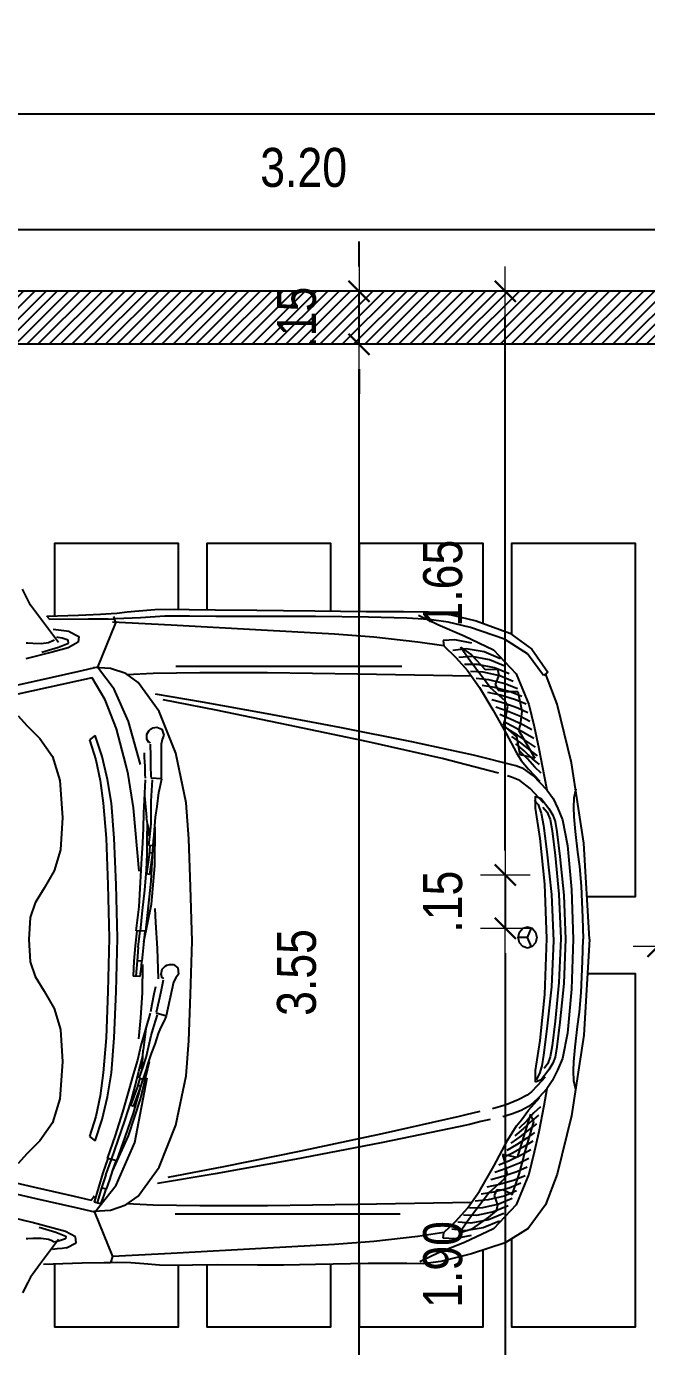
# Model space of a CAD drawing. Extents: x -178 to 151, y -135 to 745.
# Drawn here: x 115.059 to 116.81, y 707.608 to 711.338 of the extents above; entities that cross this region are included whole.
import ezdxf

# ---------------------------------------------------------------- set-up
doc = ezdxf.new("R2010")
doc.units = 0
doc.header["$MEASUREMENT"] = 0
doc.header["$PDSIZE"] = -5
doc.layers.get('0').update_dxf_attribs({"linetype": 'CONTINUOUS'})
doc.layers.get('Defpoints').update_dxf_attribs({"linetype": 'CONTINUOUS'})
doc.layers.add('AR-ALV', color=5, linetype='CONTINUOUS')
doc.layers.add('E-hatch', color=8, linetype='CONTINUOUS')
doc.layers.add('E-Pen-C', color=4, linetype='CONTINUOUS', lineweight=15)
doc.layers.add('E-Pen-G', color=3, linetype='CONTINUOUS', lineweight=30)
doc.styles.add('F2', font='swissc.ttf')
doc.dimstyles.new('DIMENSION-1', dxfattribs={"dimtxt": 0.11, "dimasz": 0.07, "dimexe": 1, "dimexo": 0, "dimgap": 0.12, "dimtad": 1, "dimzin": 7, "dimdsep": 46, "dimtxsty": 'F2', "dimblk1": 'TRACO', "dimblk2": 'TRACO', "dimsah": 1, "dimcen": 1, "dimse1": 1, "dimse2": 1, "dimclrd": 256, "dimclre": 256, "dimclrt": 6, "dimadec": 0, "dimazin": 0, "dimtfac": 1, "dimtix": 1, "dimtmove": 2, "dimatfit": 3, "dimldrblk": 'TRACO', "dimfxl": 1, "dimtolj": 1, "dimtzin": 0, "dimarcsym": 0})

# ---------------------------------------------------------------- blocks, each defined once
blk = doc.blocks.new('Austin Mini dessus')
at = {"color": 8, "flags": 128}
for points in [[(1.0383, 3.8304), (1.0455, 3.8453)], [(1.0455, 3.8453), (1.0602, 3.8752)], [(1.0093, 3.792), (1.0326, 3.8229)], [(1.0326, 3.8229), (1.0383, 3.8304)], [(-0.2069, 3.765), (-0.1204, 3.7865)], [(-0.1204, 3.7865), (-0.0703, 3.7926)], [(-0.114, 3.7617), (-0.0609, 3.787)], [(-0.0703, 3.7926), (-0.0241, 3.7916)], [(-0.0241, 3.7916), (0.0842, 3.7922)], [(0.0842, 3.7922), (0.2332, 3.7952)], [(0.2332, 3.7952), (0.3237, 3.797)], [(0.3237, 3.797), (0.3971, 3.7966)], [(0.3971, 3.7966), (0.5088, 3.7962)], [(0.5088, 3.7962), (0.581, 3.797)], [(0.581, 3.797), (0.6212, 3.7976)], [(0.6212, 3.7976), (0.674, 3.7963)], [(0.6405, 3.7634), (0.8064, 3.7721)], [(0.674, 3.7963), (0.7177, 3.7934)], [(0.7177, 3.7934), (0.7547, 3.7905)], [(0.7547, 3.7905), (0.7913, 3.7892)], [(0.7913, 3.7892), (0.8117, 3.7899)], [(0.8107, 3.7898), (0.8054, 3.7722)], [(0.8054, 3.7722), (0.8566, 3.6469)], [(0.8117, 3.7899), (0.831, 3.7901)], [(0.831, 3.7901), (0.8924, 3.7915)], [(0.8924, 3.7915), (1.0016, 3.7949)], [(0.9589, 3.7245), (1.0093, 3.792)], [(-0.3667, 3.6929), (-0.302, 3.7337)], [(-0.302, 3.7337), (-0.2069, 3.765)], [(-0.269, 3.694), (-0.1874, 3.7324)], [(-0.1874, 3.7324), (-0.114, 3.7617)], [(0.0688, 3.7297), (0.18, 3.7384)], [(0.18, 3.7384), (0.3684, 3.7483)], [(0.3684, 3.7483), (0.6405, 3.7634)], [(0.936, 3.7475), (0.9091, 3.7332)], [(0.9091, 3.7332), (0.9111, 3.717)], [(0.936, 3.7475), (0.949, 3.7493)], [(0.949, 3.7493), (0.9623, 3.751)], [(0.9564, 3.7282), (0.9673, 3.7309)], [(0.9623, 3.751), (0.9758, 3.7525)], [(0.9673, 3.7309), (0.9712, 3.7316)], [(0.9712, 3.7316), (0.975, 3.7288)], [(-0.4163, 3.6266), (-0.3667, 3.6929)], [(-0.3332, 3.6261), (-0.269, 3.694)], [(-0.2108, 3.6933), (-0.2557, 3.6613)], [(-0.24, 3.6915), (-0.1897, 3.6999)], [(-0.1734, 3.7051), (-0.2108, 3.6933)], [(-0.2065, 3.713), (-0.1595, 3.7223)], [(-0.2018, 3.6646), (-0.1734, 3.7051)], [(-0.1897, 3.6999), (-0.152, 3.6952)], [(-0.1288, 3.7047), (-0.1629, 3.672)], [(-0.1595, 3.7223), (-0.127, 3.7206)], [(-0.127, 3.7206), (-0.1288, 3.7047)], [(-0.1288, 3.7047), (-0.0554, 3.7158)], [(-0.0554, 3.7158), (0.0688, 3.7297)], [(0.9111, 3.717), (0.9395, 3.7016)], [(0.9383, 3.7145), (0.9395, 3.7228)], [(0.9665, 3.7034), (0.9383, 3.7145)], [(0.9395, 3.7228), (0.9564, 3.7282)], [(0.9395, 3.7016), (1.0331, 3.6766)], [(1.0136, 3.6893), (0.9665, 3.7034)], [(0.975, 3.7288), (0.9869, 3.7238)], [(0.9869, 3.7238), (1.0083, 3.721)], [(1.0083, 3.721), (1.031, 3.7215)], [(1.031, 3.7215), (1.0455, 3.7223)], [(1.0455, 3.7223), (1.0506, 3.7228)], [(-0.2983, 3.6509), (-0.2548, 3.669)], [(-0.2862, 3.6722), (-0.24, 3.6915)], [(-0.2557, 3.6613), (-0.2776, 3.6432)], [(-0.2696, 3.6465), (-0.2217, 3.6563)], [(-0.2582, 3.5904), (-0.2018, 3.6646)], [(-0.2548, 3.669), (-0.2057, 3.6781)], [(-0.2217, 3.6563), (-0.1848, 3.6556)], [(-0.2057, 3.6781), (-0.1684, 3.6754)], [(-0.1629, 3.672), (-0.1958, 3.6357)], [(1.0331, 3.6766), (1.174, 3.6425)], [(-0.4494, 3.54), (-0.4163, 3.6266)], [(-0.3686, 3.5396), (-0.3332, 3.6261)], [(-0.3224, 3.6082), (-0.2844, 3.624)], [(-0.3103, 3.6295), (-0.2696, 3.6465)], [(-0.2844, 3.624), (-0.2378, 3.6344)], [(-0.2776, 3.6432), (-0.2819, 3.6262)], [(-0.2819, 3.6262), (-0.2717, 3.5998)], [(-0.2378, 3.6344), (-0.2012, 3.6358)], [(-0.1958, 3.6357), (-0.2299, 3.5876)], [(-0.2069, 3.6195), (0.1144, 3.6255)], [(0.6296, 3.652), (-0.0059, 3.652)], [(0.1144, 3.6255), (0.369, 3.6287)], [(0.369, 3.6287), (0.5603, 3.6292)], [(0.5603, 3.6292), (0.6914, 3.6273)], [(0.6914, 3.6273), (0.7656, 3.6231)], [(0.769, 3.6265), (0.7337, 3.6018)], [(0.8118, 3.6411), (0.769, 3.6265)], [(0.8566, 3.6469), (0.7958, 3.5707)], [(0.8596, 3.6444), (0.8118, 3.6411)], [(0.835, 3.6098), (0.8402, 3.6233)], [(0.8372, 3.5784), (0.8502, 3.6203)], [(0.8402, 3.6233), (0.8582, 3.6183)], [(0.8462, 3.577), (0.8582, 3.6183)], [(0.8566, 3.6469), (0.909, 3.6348)], [(0.909, 3.6348), (1.0218, 3.609)], [(-0.3219, 3.5976), (-0.3417, 3.5395)], [(-0.3344, 3.5868), (-0.2992, 3.6015)], [(-0.3144, 3.5923), (-0.3219, 3.5976)], [(-0.2975, 3.5839), (-0.3144, 3.5923)], [(-0.3139, 3.579), (-0.2698, 3.5907)], [(-0.2994, 3.5535), (-0.2582, 3.5904)], [(-0.2992, 3.6015), (-0.2538, 3.6126)], [(-0.28, 3.5832), (-0.2975, 3.5839)], [(-0.2717, 3.5998), (-0.28, 3.5832)], [(-0.2299, 3.5876), (-0.2701, 3.5169)], [(-0.2698, 3.5907), (-0.2341, 3.5963)], [(-0.2538, 3.6126), (-0.2177, 3.6161)], [(0.7337, 3.6018), (0.675, 3.5196)], [(0.8151, 3.5556), (0.8242, 3.5824)], [(0.8252, 3.5824), (0.8299, 3.5961)], [(0.8252, 3.5824), (0.8372, 3.5784)], [(0.8299, 3.5961), (0.835, 3.6098)], [(0.8604, 3.6051), (0.8577, 3.6008)], [(0.8634, 3.6093), (0.8604, 3.6051)], [(0.8666, 3.6133), (0.8634, 3.6093)], [(0.9143, 3.6021), (0.8666, 3.6133)], [(1.0183, 3.578), (0.9143, 3.6021)], [(1.0218, 3.609), (1.1282, 3.5852)], [(-0.3585, 3.5441), (-0.3287, 3.5566)], [(-0.3465, 3.5655), (-0.3139, 3.579)], [(-0.3356, 3.5327), (-0.2955, 3.5465)], [(-0.3287, 3.5566), (-0.2858, 3.5689)], [(-0.3066, 3.538), (-0.2994, 3.5535)], [(-0.2955, 3.5465), (-0.2617, 3.5558)], [(-0.2858, 3.5689), (-0.2505, 3.5765)], [(0.4929, 3.5192), (0.6502, 3.5491)], [(0.517, 3.5386), (0.6793, 3.5662)], [(0.7958, 3.5707), (0.7435, 3.4498)], [(0.8063, 3.5287), (0.8151, 3.5556)], [(0.8257, 3.5419), (0.8372, 3.5784)], [(0.8334, 3.5361), (0.8462, 3.577)], [(1.12, 3.5551), (1.0183, 3.578)], [(-0.4897, 3.3744), (-0.4494, 3.54)], [(-0.3843, 3.4776), (-0.3686, 3.5396)], [(-0.3693, 3.4953), (-0.3424, 3.5089)], [(-0.3639, 3.5197), (-0.3356, 3.5327)], [(-0.3417, 3.5395), (-0.3534, 3.4979)], [(-0.3424, 3.5089), (-0.3051, 3.524)], [(-0.3148, 3.5016), (-0.2843, 3.5144)], [(-0.2701, 3.5169), (-0.3098, 3.443)], [(-0.3001, 3.5036), (-0.3066, 3.538)], [(-0.3051, 3.524), (-0.273, 3.5351)], [(0.2791, 3.4759), (0.4929, 3.5192)], [(0.2925, 3.4981), (0.517, 3.5386)], [(0.675, 3.5196), (0.6278, 3.4015)], [(0.8067, 3.5309), (0.7615, 3.4315)], [(0.7972, 3.5019), (0.8063, 3.5287)], [(0.8257, 3.5419), (0.8097, 3.4979)], [(0.8192, 3.4954), (0.8334, 3.5361)], [(1.0484, 3.4825), (1.0731, 3.5095)], [(-0.3968, 3.4202), (-0.3843, 3.4776)], [(-0.3572, 3.4821), (-0.3836, 3.3914)], [(-0.3746, 3.4709), (-0.3493, 3.4851)], [(-0.374, 3.3698), (-0.3363, 3.4925)], [(-0.3534, 3.4979), (-0.3572, 3.4821)], [(-0.3561, 3.4613), (-0.3244, 3.4792)], [(-0.3493, 3.4851), (-0.3148, 3.5016)], [(-0.3363, 3.4925), (-0.2946, 3.4845)], [(-0.3341, 3.4567), (-0.3068, 3.4729)], [(-0.3244, 3.4792), (-0.2956, 3.4936)], [(-0.2946, 3.4845), (-0.3001, 3.5036)], [(0.0453, 3.4261), (0.2791, 3.4759)], [(0.0478, 3.4514), (0.2925, 3.4981)], [(0.7718, 3.4351), (0.7952, 3.5024)], [(0.8092, 3.4984), (0.7905, 3.4435)], [(0.7952, 3.5024), (0.8192, 3.4954)], [(0.7985, 3.4305), (0.8212, 3.4949)], [(1.0114, 3.445), (1.0484, 3.4825)], [(-0.3854, 3.4222), (-0.363, 3.4375)], [(-0.38, 3.4466), (-0.3561, 3.4613)], [(-0.3698, 3.4136), (-0.3437, 3.4343)], [(-0.363, 3.4375), (-0.3341, 3.4567)], [(-0.3437, 3.4343), (-0.3181, 3.4522)], [(-0.3098, 3.443), (-0.3346, 3.403)], [(-0.1749, 3.4052), (0.0478, 3.4514)], [(0.7435, 3.4498), (0.7081, 3.2674)], [(0.7484, 3.3675), (0.7718, 3.4351)], [(0.7905, 3.4435), (0.7715, 3.3887)], [(0.8558, 3.4451), (0.8359, 3.3854)], [(0.8536, 3.3763), (0.8715, 3.4329)], [(0.8715, 3.4329), (0.8558, 3.4451)], [(0.9762, 3.3945), (1.0114, 3.445)], [(-0.4112, 3.3468), (-0.3968, 3.4202)], [(-0.3908, 3.3978), (-0.3698, 3.4136)], [(-0.3767, 3.3898), (-0.3534, 3.4119)], [(-0.363, 3.3894), (-0.3407, 3.4108)], [(-0.3534, 3.4119), (-0.3294, 3.4315)], [(-0.3346, 3.403), (-0.3481, 3.3863)], [(-0.2335, 3.3912), (-0.2013, 3.399)], [(-0.2013, 3.399), (-0.1749, 3.4052)], [(-0.172, 3.3767), (0.0453, 3.4261)], [(0.6278, 3.4015), (0.5988, 3.2619)], [(0.7615, 3.4315), (0.7277, 3.3278)], [(0.7785, 3.3642), (0.7985, 3.4305)], [(0.9547, 3.3266), (0.9762, 3.3945)], [(-0.5243, 3.1472), (-0.4897, 3.3744)], [(-0.4015, 3.349), (-0.3836, 3.366)], [(-0.3679, 3.3589), (-0.4003, 3.3232)], [(-0.3961, 3.3734), (-0.3767, 3.3898)], [(-0.3836, 3.3914), (-0.374, 3.3698)], [(-0.3836, 3.366), (-0.363, 3.3894)], [(-0.3683, 3.348), (-0.347, 3.3593)], [(-0.3481, 3.3863), (-0.3679, 3.3589)], [(-0.347, 3.3593), (-0.3226, 3.369)], [(-0.3226, 3.369), (-0.2958, 3.3774)], [(-0.2599, 3.3851), (-0.2335, 3.3912)], [(-0.2307, 3.363), (-0.2112, 3.3675)], [(-0.2112, 3.3675), (-0.1915, 3.3721)], [(-0.1915, 3.3721), (-0.172, 3.3767)], [(0.7293, 3.299), (0.7484, 3.3675)], [(0.7715, 3.3887), (0.7537, 3.3335)], [(0.7597, 3.2985), (0.7785, 3.3642)], [(0.8359, 3.3854), (0.8202, 3.3211)], [(0.8415, 3.3179), (0.8536, 3.3763)], [(-0.4198, 3.2983), (-0.4112, 3.3468)], [(-0.4198, 3.2983), (-0.397, 3.3226)], [(-0.397, 3.3226), (-0.3805, 3.3391)], [(-0.3805, 3.3391), (-0.3683, 3.348)], [(-0.3644, 3.3161), (-0.339, 3.3298)], [(-0.339, 3.3298), (-0.3048, 3.3438)], [(-0.3048, 3.3438), (-0.2667, 3.355)], [(0.7277, 3.3278), (0.7023, 3.2216)], [(0.7374, 3.3232), (0.728, 3.2975)], [(0.7371, 3.2944), (0.7462, 3.3202)], [(0.7472, 3.3485), (0.7374, 3.3232)], [(0.7537, 3.3335), (0.7422, 3.2911)], [(0.7462, 3.3202), (0.7557, 3.3455)], [(0.7472, 3.3485), (0.7557, 3.345)], [(0.8202, 3.3211), (0.8092, 3.2537)], [(0.9474, 3.2223), (0.9547, 3.3266)], [(-0.5014, 3.3001), (-0.4965, 3.2759)], [(-0.435, 3.2757), (-0.4198, 3.2983)], [(-0.415, 3.2655), (-0.3926, 3.2902)], [(-0.3926, 3.2902), (-0.3764, 3.3069)], [(-0.3764, 3.3069), (-0.3644, 3.3161)], [(0.728, 3.2975), (0.7203, 3.2716)], [(0.7263, 3.2915), (0.7353, 3.2885)], [(0.7293, 3.2686), (0.7371, 3.2944)], [(0.7422, 3.2911), (0.7318, 3.2485)], [(0.7478, 3.258), (0.7597, 3.2985)], [(0.8325, 3.2537), (0.8415, 3.3179)], [(-0.4965, 3.2759), (-0.4951, 3.2474)], [(-0.4951, 3.2474), (-0.4961, 3.222)], [(-0.4642, 3.2131), (-0.4498, 3.2462)], [(-0.4498, 3.2462), (-0.435, 3.2757)], [(-0.4251, 3.2451), (-0.4036, 3.2735)], [(-0.4054, 3.2337), (-0.3992, 3.255)], [(-0.4036, 3.2735), (-0.3881, 3.2799)], [(-0.3879, 3.2469), (-0.4009, 3.1615)], [(-0.3992, 3.255), (-0.3897, 3.273)], [(-0.3881, 3.2799), (-0.3879, 3.2469)], [(0.5988, 3.2619), (0.5909, 3.1628)], [(0.7153, 3.258), (0.7105, 3.2437)], [(0.7198, 3.2721), (0.7153, 3.258)], [(0.7313, 3.2686), (0.72, 3.2361)], [(0.7208, 3.2721), (0.7313, 3.2686)], [(0.7318, 3.2485), (0.7208, 3.2061)], [(0.7361, 3.2172), (0.7478, 3.258)], [(0.8092, 3.2537), (0.8014, 3.1546)], [(0.8246, 3.1546), (0.8325, 3.2537)], [(-0.4961, 3.222), (-0.5002, 3.1805)], [(-0.4783, 3.1411), (-0.4642, 3.2131)], [(-0.4482, 3.1794), (-0.4433, 3.2092)], [(-0.4433, 3.2092), (-0.4368, 3.2263)], [(-0.4368, 3.2263), (-0.4251, 3.2451)], [(-0.4345, 3.1767), (-0.4292, 3.2081)], [(-0.4292, 3.2081), (-0.4223, 3.2271)], [(-0.4223, 3.2271), (-0.4123, 3.2411)], [(-0.4102, 3.2033), (-0.4054, 3.2337)], [(0.7063, 3.2296), (0.6964, 3.1985)], [(0.7116, 3.2101), (0.7041, 3.1774)], [(0.7105, 3.2437), (0.7063, 3.2296)], [(0.72, 3.2361), (0.7116, 3.2101)], [(0.7215, 3.2248), (0.721, 3.2072)], [(0.7243, 3.2421), (0.7215, 3.2248)], [(0.7263, 3.1761), (0.7361, 3.2172)], [(0.9535, 3.1308), (0.9474, 3.2223)], [(-0.5002, 3.1805), (-0.5068, 3.1221)], [(-0.457, 3.1102), (-0.4482, 3.1794)], [(-0.4433, 3.1075), (-0.4345, 3.1767)], [(-0.42, 3.129), (-0.4102, 3.2033)], [(0.6864, 3.1723), (0.6761, 3.1418)], [(0.6964, 3.1985), (0.6864, 3.1723)], [(0.7041, 3.1774), (0.6969, 3.1476)], [(0.6998, 3.0852), (0.7263, 3.1761)], [(0.7123, 3.1286), (0.7203, 3.1896)], [(0.721, 3.2072), (0.7203, 3.1896)], [(-0.5405, 2.876), (-0.5243, 3.1472)], [(-0.4897, 3.0166), (-0.4783, 3.1411)], [(-0.4009, 3.1615), (-0.4139, 3.0323)], [(0.5909, 3.1628), (0.5858, 3.0317)], [(0.6761, 3.1418), (0.6698, 3.1266)], [(0.6969, 3.1476), (0.6884, 3.1193)], [(0.7318, 3.1572), (0.726, 3.0977)], [(0.8014, 3.1546), (0.7962, 3.0235)], [(0.8194, 3.0235), (0.8246, 3.1546)], [(-0.5068, 3.1221), (-0.5121, 3.0818)], [(-0.4678, 3.0008), (-0.457, 3.1102)], [(-0.4541, 2.9981), (-0.4433, 3.1075)], [(-0.4326, 3.01), (-0.42, 3.129)], [(0.6607, 3.1082), (0.6538, 3.0932)], [(0.6698, 3.1266), (0.6607, 3.1082)], [(0.6884, 3.1193), (0.6795, 3.0899)], [(0.726, 3.0977), (0.7219, 3.0275)], [(0.9712, 3.0712), (0.9535, 3.1308)], [(-0.5121, 3.0818), (-0.5164, 3.0261)], [(0.6338, 2.997), (0.6553, 3.0927)], [(0.6538, 3.0932), (0.6836, 3.0845)], [(0.6818, 3.0817), (0.6747, 3.0485)], [(0.6902, 3.0313), (0.6957, 3.0601)], [(0.6957, 3.0601), (0.6993, 3.0807)], [(0.9991, 3.0226), (0.9712, 3.0712)], [(-0.5164, 3.0261), (-0.5207, 2.9376)], [(-0.4139, 3.0323), (-0.4198, 2.8742)], [(0.5858, 3.0317), (0.5818, 2.8809)], [(0.6693, 3.0237), (0.6625, 2.9905)], [(0.6747, 3.0485), (0.6693, 3.0237)], [(0.6853, 3.0102), (0.6902, 3.0313)], [(0.7219, 3.0275), (0.7205, 2.9476)], [(0.7962, 3.0235), (0.7923, 2.8727)], [(0.8155, 2.8727), (0.8194, 3.0235)], [(1.0249, 2.9807), (0.9991, 3.0226)], [(-0.4943, 2.876), (-0.4897, 3.0166)], [(-0.473, 2.876), (-0.4678, 3.0008)], [(-0.4594, 2.8733), (-0.4541, 2.9981)], [(-0.4389, 2.8801), (-0.4326, 3.01)], [(0.6202, 2.9747), (0.6273, 2.9847)], [(0.6273, 2.9847), (0.6338, 2.997)], [(0.6618, 2.9878), (0.6631, 2.986)], [(0.6631, 2.986), (0.6661, 2.9845)], [(0.6661, 2.9845), (0.6693, 2.9748)], [(0.677, 2.9877), (0.6796, 2.9022)], [(0.6221, 2.9567), (0.6202, 2.9747)], [(0.6341, 2.9475), (0.6221, 2.9567)], [(0.6455, 2.9473), (0.6341, 2.9475)], [(0.6529, 2.9495), (0.6455, 2.9473)], [(0.6577, 2.9524), (0.6529, 2.9495)], [(0.6662, 2.9608), (0.6577, 2.9524)], [(0.6693, 2.9748), (0.6662, 2.9608)], [(0.7244, 2.9379), (0.7259, 2.9524)], [(0.7259, 2.9524), (0.7277, 2.9669)], [(0.7277, 2.9669), (0.7297, 2.9812)], [(0.7297, 2.9812), (0.7484, 2.9804)], [(0.7369, 2.9367), (0.7402, 2.9806)], [(0.7461, 2.9374), (0.7484, 2.9804)], [(1.0386, 2.9396), (1.0249, 2.9807)], [(-0.5207, 2.9376), (-0.5227, 2.876)], [(0.718, 2.8814), (0.7205, 2.9096)], [(0.7205, 2.9096), (0.7234, 2.9377)], [(0.7244, 2.9379), (0.7369, 2.9367)], [(0.7339, 2.8986), (0.7369, 2.9367)], [(0.7427, 2.8947), (0.7461, 2.9374)], [(1.0427, 2.877), (1.0386, 2.9396)], [(-0.5405, 2.876), (-0.5243, 2.6047)], [(-0.5207, 2.8143), (-0.5227, 2.876)], [(-0.4897, 2.7353), (-0.4943, 2.876)], [(-0.4678, 2.7512), (-0.473, 2.876)], [(-0.4541, 2.7484), (-0.4594, 2.8733)], [(-0.4326, 2.7495), (-0.4389, 2.8801)], [(-0.4198, 2.8742), (-0.4139, 2.72)], [(-0.3917, 2.8708), (-0.3881, 2.8859)], [(-0.3881, 2.8859), (-0.3786, 2.8967)], [(-0.3786, 2.8967), (-0.3653, 2.9008)], [(-0.3767, 2.8977), (-0.3653, 2.8708)], [(-0.3653, 2.9008), (-0.352, 2.8967)], [(-0.352, 2.8967), (-0.3425, 2.8859)], [(-0.3425, 2.8859), (-0.3389, 2.8708)], [(0.5818, 2.8809), (0.5858, 2.7275)], [(0.6796, 2.9022), (0.6837, 2.8284)], [(0.7179, 2.8836), (0.6962, 2.7767)], [(0.7152, 2.8533), (0.718, 2.8814)], [(0.7339, 2.8986), (0.7283, 2.8522)], [(0.7381, 2.8519), (0.7427, 2.8947)], [(0.7923, 2.8727), (0.7962, 2.7218)], [(0.8194, 2.7218), (0.8155, 2.8727)], [(1.0386, 2.8145), (1.0427, 2.877)], [(-0.3881, 2.8557), (-0.3917, 2.8708)], [(-0.3786, 2.845), (-0.3881, 2.8557)], [(-0.3653, 2.8409), (-0.3786, 2.845)], [(-0.3653, 2.8708), (-0.3767, 2.844)], [(-0.3653, 2.8708), (-0.3389, 2.8708)], [(-0.352, 2.845), (-0.3653, 2.8409)], [(-0.3425, 2.8557), (-0.352, 2.845)], [(-0.3389, 2.8708), (-0.3425, 2.8557)], [(0.7054, 2.7825), (0.7131, 2.8533)], [(0.7131, 2.8533), (0.7381, 2.8519)], [(0.7277, 2.8526), (0.7218, 2.7949)], [(0.7325, 2.784), (0.7401, 2.8518)], [(-0.5164, 2.7259), (-0.5207, 2.8143)], [(0.6837, 2.8284), (0.6857, 2.7893)], [(1.0249, 2.7734), (1.0386, 2.8145)], [(0.6962, 2.7767), (0.6866, 2.668)], [(0.6979, 2.7113), (0.7054, 2.7825)], [(0.7218, 2.7949), (0.7156, 2.7372)], [(0.7279, 2.7148), (0.7325, 2.784)], [(0.9991, 2.7314), (1.0249, 2.7734)], [(-0.5121, 2.6701), (-0.5164, 2.7259)], [(-0.4783, 2.6109), (-0.4897, 2.7353)], [(-0.457, 2.6417), (-0.4678, 2.7512)], [(-0.4433, 2.639), (-0.4541, 2.7484)], [(-0.42, 2.6293), (-0.4326, 2.7495)], [(0.5858, 2.7275), (0.5909, 2.5917)], [(0.7156, 2.7372), (0.7107, 2.6794)], [(0.9712, 2.6829), (0.9991, 2.7314)], [(-0.4139, 2.72), (-0.4009, 2.5911)], [(0.6946, 2.6403), (0.6979, 2.7113)], [(0.701, 2.6926), (0.6971, 2.6657)], [(0.701, 2.6926), (0.7101, 2.6911)], [(0.7063, 2.6647), (0.71, 2.6915)], [(0.7244, 2.6467), (0.7279, 2.7148)], [(0.7962, 2.7218), (0.8014, 2.5907)], [(0.8246, 2.5907), (0.8194, 2.7218)], [(-0.5068, 2.6299), (-0.5121, 2.6701)], [(0.6866, 2.668), (0.6857, 2.5588)], [(0.6971, 2.6657), (0.6937, 2.6386)], [(0.7033, 2.6376), (0.7063, 2.6647)], [(0.7107, 2.6794), (0.709, 2.6356)], [(0.731, 2.6835), (0.7474, 2.5042)], [(0.9535, 2.6232), (0.9712, 2.6829)], [(-0.5002, 2.5714), (-0.5068, 2.6299)], [(-0.4482, 2.5725), (-0.457, 2.6417)], [(-0.4345, 2.5698), (-0.4433, 2.639)], [(-0.4102, 2.5543), (-0.42, 2.6293)], [(0.6914, 2.6119), (0.6903, 2.5972)], [(0.6937, 2.6386), (0.692, 2.6115)], [(0.6924, 2.6121), (0.7034, 2.6111)], [(0.6934, 2.6323), (0.7028, 2.6314)], [(0.7015, 2.6106), (0.7033, 2.6376)], [(0.709, 2.6356), (0.7085, 2.5917)], [(0.7219, 2.6045), (0.7244, 2.6467)], [(0.9474, 2.5318), (0.9535, 2.6232)], [(-0.5243, 2.6047), (-0.4897, 2.3776)], [(-0.4642, 2.5388), (-0.4783, 2.6109)], [(-0.4009, 2.5911), (-0.3879, 2.5051)], [(0.5909, 2.5917), (0.5988, 2.49)], [(0.689, 2.5822), (0.6878, 2.5675)], [(0.6903, 2.5972), (0.689, 2.5822)], [(0.6997, 2.5769), (0.6975, 2.5497)], [(0.7034, 2.6111), (0.6997, 2.5769)], [(0.7026, 2.5837), (0.7038, 2.5662)], [(0.7085, 2.5917), (0.7072, 2.5478)], [(0.7197, 2.5621), (0.7219, 2.6045)], [(0.8014, 2.5907), (0.8092, 2.4916)], [(0.8325, 2.4916), (0.8246, 2.5907)], [(-0.4961, 2.5299), (-0.5002, 2.5714)], [(-0.4511, 2.5067), (-0.4642, 2.5388)], [(-0.4433, 2.5428), (-0.4482, 2.5725)], [(-0.4368, 2.5257), (-0.4433, 2.5428)], [(-0.429, 2.5374), (-0.4345, 2.5698)], [(-0.4211, 2.5171), (-0.429, 2.5374)], [(-0.4038, 2.5192), (-0.4102, 2.5543)], [(0.6878, 2.5675), (0.6847, 2.5306)], [(0.6975, 2.5497), (0.6975, 2.5161)], [(0.7038, 2.5662), (0.7072, 2.5489)], [(0.7072, 2.5489), (0.7105, 2.5317)], [(0.7193, 2.5199), (0.7197, 2.5621)], [(-0.4965, 2.4761), (-0.4951, 2.5046)], [(-0.4951, 2.5046), (-0.4961, 2.5299)], [(-0.4377, 2.4782), (-0.4511, 2.5067)], [(-0.4251, 2.5069), (-0.4368, 2.5257)], [(-0.4036, 2.4784), (-0.4251, 2.5069)], [(-0.4082, 2.5023), (-0.4211, 2.5171)], [(-0.3951, 2.4956), (-0.4038, 2.5192)], [(-0.3879, 2.5051), (-0.3881, 2.472)], [(0.6807, 2.5008), (0.6754, 2.4613)], [(0.6847, 2.5306), (0.6807, 2.5008)], [(0.6975, 2.5161), (0.6972, 2.4854)], [(0.7164, 2.4705), (0.7105, 2.5317)], [(0.714, 2.4253), (0.7193, 2.5199)], [(0.7474, 2.5042), (0.7622, 2.4097)], [(0.9547, 2.4275), (0.9474, 2.5318)], [(-0.5014, 2.4519), (-0.4965, 2.4761)], [(-0.4198, 2.4536), (-0.4377, 2.4782)], [(-0.4106, 2.4907), (-0.373, 2.4496)], [(-0.3881, 2.472), (-0.4036, 2.4784)], [(-0.3837, 2.4832), (-0.3951, 2.4956)], [(0.5988, 2.49), (0.6278, 2.3505)], [(0.6972, 2.4854), (0.6952, 2.456)], [(0.8092, 2.4916), (0.8202, 2.4242)], [(0.8415, 2.4274), (0.8325, 2.4916)], [(-0.4198, 2.4536), (-0.3822, 2.4143)], [(-0.4126, 2.4151), (-0.4198, 2.4536)], [(-0.3677, 2.3955), (-0.4003, 2.4288)], [(-0.373, 2.4496), (-0.3435, 2.4277)], [(-0.3435, 2.4277), (-0.32, 2.4176)], [(0.6699, 2.4354), (0.6674, 2.4227)], [(0.673, 2.4486), (0.6699, 2.4354)], [(0.6754, 2.4613), (0.673, 2.4486)], [(0.6952, 2.456), (0.6932, 2.4254)], [(0.8536, 2.369), (0.8415, 2.4274)], [(0.9762, 2.3595), (0.9547, 2.4275)], [(-0.3975, 2.3367), (-0.4126, 2.4151)], [(-0.4043, 2.4065), (-0.3863, 2.3895)], [(-0.3863, 2.3895), (-0.3657, 2.3661)], [(-0.3822, 2.4143), (-0.3546, 2.3944)], [(-0.3478, 2.3704), (-0.3677, 2.3955)], [(-0.3546, 2.3944), (-0.3323, 2.3856)], [(-0.32, 2.4176), (-0.3092, 2.4141)], [(-0.2838, 2.4064), (-0.1243, 2.3655)], [(0.6674, 2.4227), (0.6984, 2.421)], [(0.6695, 2.3245), (0.669, 2.4226)], [(0.6972, 2.4178), (0.6978, 2.3839)], [(0.715, 2.4096), (0.7145, 2.4208)], [(0.7153, 2.3984), (0.715, 2.4096)], [(0.7156, 2.3872), (0.7153, 2.3984)], [(0.7622, 2.4097), (0.7686, 2.3821)], [(0.8202, 2.4242), (0.8359, 2.3599)], [(-0.4897, 2.3776), (-0.4494, 2.2119)], [(-0.3989, 2.3821), (-0.3794, 2.3657)], [(-0.3935, 2.3577), (-0.3726, 2.3419)], [(-0.3864, 2.3641), (-0.3443, 2.3544)], [(-0.3402, 2.2847), (-0.3864, 2.3641)], [(-0.3794, 2.3657), (-0.3561, 2.3436)], [(-0.3657, 2.3661), (-0.3434, 2.3447)], [(-0.3346, 2.3489), (-0.3478, 2.3704)], [(-0.3443, 2.3544), (-0.3348, 2.3038)], [(-0.3323, 2.3856), (-0.2128, 2.3556)], [(-0.2128, 2.3556), (-0.0386, 2.3181)], [(-0.1243, 2.3655), (0.085, 2.3182)], [(0.6278, 2.3505), (0.675, 2.2324)], [(0.6978, 2.3839), (0.6981, 2.3586)], [(0.6981, 2.3586), (0.6989, 2.3247)], [(0.7163, 2.3745), (0.7156, 2.3872)], [(0.717, 2.3616), (0.7163, 2.3745)], [(0.7167, 2.349), (0.717, 2.3616)], [(0.7276, 2.3821), (0.761, 2.261)], [(0.7686, 2.3821), (0.7952, 2.2812)], [(0.8359, 2.3599), (0.8558, 2.3002)], [(0.8715, 2.3124), (0.8536, 2.369)], [(1.0114, 2.309), (0.9762, 2.3595)], [(-0.3843, 2.2744), (-0.3975, 2.3367)], [(-0.3881, 2.3334), (-0.3657, 2.3181)], [(-0.3726, 2.3419), (-0.3464, 2.3212)], [(-0.3657, 2.3181), (-0.3368, 2.2988)], [(-0.3561, 2.3436), (-0.3321, 2.324)], [(-0.3464, 2.3212), (-0.3209, 2.3033)], [(-0.3048, 2.2947), (-0.3346, 2.3489)], [(-0.0386, 2.3181), (0.1643, 2.2777)], [(0.085, 2.3182), (0.3093, 2.2706)], [(0.6659, 2.3111), (0.6695, 2.3245)], [(0.6989, 2.3218), (0.7006, 2.3204)], [(0.7006, 2.3204), (0.7038, 2.3197)], [(0.7038, 2.3197), (0.7091, 2.3109)], [(-0.3827, 2.309), (-0.3589, 2.2942)], [(-0.3774, 2.2846), (-0.352, 2.2704)], [(-0.3589, 2.2942), (-0.3272, 2.2763)], [(-0.3449, 2.2704), (-0.3402, 2.2847)], [(-0.3368, 2.2988), (-0.3096, 2.2826)], [(-0.3348, 2.3038), (-0.2973, 2.271)], [(-0.3272, 2.2763), (-0.2983, 2.2619)], [(-0.2675, 2.228), (-0.3048, 2.2947)], [(0.1643, 2.2777), (0.3699, 2.2387)], [(0.6613, 2.2997), (0.6659, 2.3111)], [(0.6672, 2.2826), (0.6613, 2.2997)], [(0.6809, 2.2764), (0.6672, 2.2826)], [(0.6921, 2.2787), (0.6809, 2.2764)], [(0.6988, 2.2826), (0.6921, 2.2787)], [(0.7029, 2.2864), (0.6988, 2.2826)], [(0.7093, 2.2966), (0.7029, 2.2864)], [(0.7091, 2.3109), (0.7093, 2.2966)], [(0.7952, 2.2812), (0.8271, 2.1996)], [(0.8558, 2.3002), (0.8715, 2.3124)], [(1.0484, 2.2716), (1.0114, 2.309)], [(-0.3686, 2.2124), (-0.3843, 2.2744)], [(-0.372, 2.2602), (-0.3452, 2.2466)], [(-0.352, 2.2704), (-0.3175, 2.2539)], [(-0.3489, 2.2319), (-0.3449, 2.2704)], [(-0.3452, 2.2466), (-0.3079, 2.2315)], [(-0.3175, 2.2539), (-0.287, 2.2412)], [(-0.3028, 2.2519), (-0.3094, 2.2175)], [(-0.2973, 2.271), (-0.3028, 2.2519)], [(0.3093, 2.2706), (0.5139, 2.2288)], [(0.3699, 2.2387), (0.552, 2.2057)], [(0.761, 2.261), (0.8021, 2.1691)], [(0.8634, 2.1376), (1.3706, 2.2486)], [(1.0731, 2.2446), (1.0484, 2.2716)], [(-0.4494, 2.2119), (-0.4163, 2.1254)], [(-0.3332, 2.1259), (-0.3686, 2.2124)], [(-0.3666, 2.2358), (-0.3383, 2.2228)], [(-0.3612, 2.2114), (-0.3315, 2.199)], [(-0.3375, 2.1754), (-0.3489, 2.2319)], [(-0.3383, 2.2228), (-0.2982, 2.209)], [(-0.3094, 2.2175), (-0.3021, 2.202)], [(-0.3079, 2.2315), (-0.2757, 2.2204)], [(-0.3021, 2.202), (-0.261, 2.1651)], [(-0.2982, 2.209), (-0.2645, 2.1997)], [(-0.2299, 2.1644), (-0.2675, 2.228)], [(0.5139, 2.2288), (0.6638, 2.199)], [(0.552, 2.2057), (0.6848, 2.1831)], [(0.675, 2.2324), (0.7337, 2.1502)], [(-0.3492, 2.1901), (-0.3167, 2.1765)], [(-0.3267, 2.1761), (-0.3375, 2.1754)], [(-0.3372, 2.1687), (-0.3019, 2.154)], [(-0.3315, 2.199), (-0.2886, 2.1866)], [(-0.3036, 2.1762), (-0.3267, 2.1761)], [(-0.3167, 2.1765), (-0.2725, 2.1648)], [(-0.2827, 2.1724), (-0.3036, 2.1762)], [(-0.2886, 2.1866), (-0.2532, 2.179)], [(-0.2744, 2.1557), (-0.2827, 2.1724)], [(-0.2725, 2.1648), (-0.2368, 2.1592)], [(-0.261, 2.1651), (-0.2046, 2.0909)], [(-0.1958, 2.1163), (-0.2299, 2.1644)], [(0.8021, 2.1691), (0.849, 2.1068)], [(0.8271, 2.1996), (0.8634, 2.1376)], [(1.0142, 2.1447), (1.1207, 2.1686)], [(-0.4226, 2.1216), (-0.4101, 2.1302)], [(-0.4101, 2.1302), (-0.3656, 2.0699)], [(-0.3251, 2.1474), (-0.2871, 2.1315)], [(-0.3019, 2.154), (-0.2565, 2.1429)], [(-0.2871, 2.1315), (-0.2405, 2.1211)], [(-0.2847, 2.1294), (-0.2744, 2.1557)], [(-0.2803, 2.1124), (-0.2847, 2.1294)], [(-0.2565, 2.1429), (-0.2204, 2.1395)], [(-0.2069, 2.1325), (0.1144, 2.1265)], [(0.1144, 2.1265), (0.369, 2.1233)], [(0.6914, 2.1247), (0.7656, 2.1289)], [(0.7337, 2.1502), (0.769, 2.1254)], [(0.9014, 2.1189), (1.0142, 2.1447)], [(-0.3778, 2.0561), (-0.4226, 2.1216)], [(-0.269, 2.0579), (-0.3332, 2.1259)], [(-0.3131, 2.126), (-0.2723, 2.109)], [(-0.301, 2.1047), (-0.2575, 2.0865)], [(-0.2456, 2.1137), (-0.2803, 2.1124)], [(-0.2723, 2.109), (-0.2245, 2.0993)], [(-0.2071, 2.072), (-0.2456, 2.1137)], [(-0.2405, 2.1211), (-0.204, 2.1197)], [(-0.2245, 2.0993), (-0.1876, 2.0999)], [(-0.2046, 2.0909), (-0.1762, 2.0504)], [(-0.1629, 2.08), (-0.1958, 2.1163)], [(0.6276, 2.1045), (-0.0104, 2.1045)], [(0.369, 2.1233), (0.5603, 2.1227)], [(0.5603, 2.1227), (0.6914, 2.1247)], [(0.769, 2.1254), (0.8118, 2.1109)], [(0.7979, 1.9816), (0.849, 2.1068)], [(0.8118, 2.1109), (0.8596, 2.1076)], [(0.849, 2.1068), (0.9014, 2.1189)], [(-0.3153, 2.0107), (-0.3778, 2.0561)], [(-0.3656, 2.0699), (-0.3005, 2.0279)], [(-0.289, 2.0833), (-0.2428, 2.064)], [(-0.1866, 2.0184), (-0.269, 2.0579)], [(-0.2575, 2.0865), (-0.2084, 2.0774)], [(-0.2428, 2.064), (-0.1924, 2.0556)], [(-0.2084, 2.0774), (-0.1711, 2.0801)], [(-0.1762, 2.0504), (-0.2071, 2.072)], [(-0.1924, 2.0556), (-0.1547, 2.0604)], [(-0.1288, 2.0473), (-0.1629, 2.08)], [(0.9036, 2.0367), (0.932, 2.0521)], [(0.932, 2.0521), (0.9769, 2.0648)], [(1.006, 2.0645), (0.959, 2.0503)], [(0.9769, 2.0648), (1.0511, 2.0835)], [(-0.3005, 2.0279), (-0.2047, 1.9948)], [(-0.2082, 2.0394), (-0.1605, 2.0298)], [(-0.1118, 1.9868), (-0.1866, 2.0184)], [(-0.1605, 2.0298), (-0.1273, 2.0313)], [(-0.1288, 2.0473), (-0.0554, 2.0362)], [(-0.1273, 2.0313), (-0.1288, 2.0473)], [(-0.0554, 2.0362), (0.0688, 2.0223)], [(0.0688, 2.0223), (0.18, 2.0136)], [(0.9015, 2.0205), (0.9036, 2.0367)], [(0.9284, 2.0063), (0.9015, 2.0205)], [(0.959, 2.0503), (0.9308, 2.0393)], [(0.9308, 2.0393), (0.932, 2.031)], [(0.932, 2.031), (0.9488, 2.0255)], [(0.9488, 2.0255), (0.9598, 2.0229)], [(0.9589, 2.0374), (1.0093, 1.97)], [(0.9598, 2.0229), (0.9637, 2.0221)], [(0.9712, 2.0303), (0.975, 2.0331)], [(0.975, 2.0331), (0.9869, 2.0382)], [(0.9869, 2.0382), (1.0083, 2.0409)], [(1.0083, 2.0409), (1.031, 2.0405)], [(1.031, 2.0405), (1.0455, 2.0396)], [(1.0455, 2.0396), (1.0506, 2.0392)], [(-0.2203, 1.9763), (-0.3153, 2.0107)], [(-0.2047, 1.9948), (-0.141, 1.9797)], [(-0.141, 1.9797), (-0.088, 1.9728)], [(-0.0578, 1.9603), (-0.1118, 1.9868)], [(0.18, 2.0136), (0.3684, 2.0036)], [(0.3684, 2.0036), (0.6405, 1.9886)], [(0.6405, 1.9886), (0.8064, 1.9798)], [(0.8032, 1.9639), (0.7979, 1.9816)], [(0.9284, 2.0063), (0.9435, 2.0041)], [(0.9435, 2.0041), (0.9588, 2.0023)], [(0.9588, 2.0023), (0.9744, 2.0007)], [(-0.1499, 1.9594), (-0.2203, 1.9763)], [(-0.0857, 1.9511), (-0.1499, 1.9594)], [(-0.088, 1.9728), (-0.0243, 1.9685)], [(-0.0153, 1.9503), (-0.0857, 1.9511)], [(-0.0243, 1.9685), (0.084, 1.9658)], [(0.0907, 1.9502), (-0.0153, 1.9503)], [(0.084, 1.9658), (0.2331, 1.9643)], [(0.2354, 1.9481), (0.0907, 1.9502)], [(0.2331, 1.9643), (0.3237, 1.9638)], [(0.3237, 1.9468), (0.2354, 1.9481)], [(0.3237, 1.9638), (0.3991, 1.9639)], [(0.3994, 1.9465), (0.3237, 1.9468)], [(0.3991, 1.9639), (0.5144, 1.9637)], [(0.5154, 1.9455), (0.3994, 1.9465)], [(0.5144, 1.9637), (0.5887, 1.9626)], [(0.5899, 1.9439), (0.5154, 1.9455)], [(0.5887, 1.9626), (0.6591, 1.9627)], [(0.6316, 1.9433), (0.5899, 1.9439)], [(0.6869, 1.9446), (0.6316, 1.9433)], [(0.6591, 1.9627), (0.7278, 1.9679)], [(0.7321, 1.9476), (0.6869, 1.9446)], [(0.7278, 1.9679), (0.7981, 1.971)], [(0.7655, 1.9512), (0.7321, 1.9476)], [(0.7946, 1.9543), (0.7655, 1.9512)], [(0.8101, 1.9559), (0.7946, 1.9543)], [(0.7981, 1.971), (0.7996, 1.9716)], [(0.7996, 1.9716), (0.8012, 1.972)], [(0.8012, 1.972), (0.803, 1.9721)], [(0.803, 1.9721), (0.8187, 1.9717)], [(0.8406, 1.9574), (0.8101, 1.9559)], [(0.8187, 1.9717), (0.8745, 1.9713)], [(0.902, 1.9603), (0.8406, 1.9574)], [(0.8745, 1.9713), (0.9836, 1.9722)], [(0.9918, 1.9626), (0.902, 1.9603)], [(0.9836, 1.9722), (0.9918, 1.9626)], [(1.0093, 1.97), (1.0326, 1.939)], [(1.0326, 1.939), (1.0383, 1.9315)], [(1.0383, 1.9315), (1.0455, 1.9166)], [(1.0455, 1.9166), (1.0602, 1.8867)]]:
    blk.add_lwpolyline(points, dxfattribs=at)
blk = doc.blocks.new('TRACO')
at = {"layer": 'E-Pen-C'}
for p, q in [((0, 1), (0, -1)), ((-1, 0), (1, 0))]:
    blk.add_line(p, q, dxfattribs=at)
at = {"layer": 'E-Pen-G'}
blk.add_line((-0.424, -0.424), (0.424, 0.424), dxfattribs=at)
blk = doc.blocks.new('*D433')
at = {"lineweight": -2}
blk.add_line((113.1685, 706.96), (113.1685, 710.37), dxfattribs=at)
at = {"layer": 'Defpoints', "color": 0}
for p in [(113.1685, 710.44), (118.6526, 710.44), (114.1754, 706.89)]:
    blk.add_point(p, dxfattribs=at)
at = {"lineweight": -2, "xscale": 0.07, "yscale": 0.07, "zscale": 0.07}
for p, rotation in [((113.1685, 710.44), 90), ((113.1685, 706.89), 270)]:
    blk.add_blockref('TRACO', p, dxfattribs=dict(at, rotation=rotation))
at = {"color": 6, "insert": (112.9924, 708.665), "char_height": 0.11, "attachment_point": 5, "rotation": 90, "style": 'F2'}
blk.add_mtext('\\A1;3.55', dxfattribs=at)
blk = doc.blocks.new('*D312')
at = {"lineweight": -2}
for p, q in [((115.9981, 710.66), (115.9981, 710.73)), ((115.9981, 710.44), (115.9981, 710.59)), ((115.9981, 710.37), (115.9981, 710.3))]:
    blk.add_line(p, q, dxfattribs=at)
at = {"layer": 'Defpoints', "color": 0}
for p in [(115.9981, 710.59), (117.0911, 710.59), (117.1088, 710.44)]:
    blk.add_point(p, dxfattribs=at)
at = {"lineweight": -2, "xscale": 0.07, "yscale": 0.07, "zscale": 0.07}
for p, rotation in [((115.9981, 710.59), 270), ((115.9981, 710.44), 90)]:
    blk.add_blockref('TRACO', p, dxfattribs=dict(at, rotation=rotation))
at = {"color": 6, "insert": (115.822, 710.515), "char_height": 0.11, "attachment_point": 5, "rotation": 90, "style": 'F2'}
blk.add_mtext('\\A1;.15', dxfattribs=at)
blk = doc.blocks.new('*D316')
at = {"linetype": 'Continuous', "lineweight": -2}
for p, q in [((116.4109, 709.01), (116.4109, 709.08)), ((116.4109, 708.94), (116.4109, 708.79)), ((116.4109, 708.72), (116.4109, 708.65))]:
    blk.add_line(p, q, dxfattribs=at)
at = {"layer": 'Defpoints', "color": 0, "linetype": 'Continuous'}
for p in [(117.4416, 708.94), (116.4109, 708.79), (117.5916, 708.79)]:
    blk.add_point(p, dxfattribs=at)
at = {"linetype": 'Continuous', "lineweight": -2, "xscale": 0.07, "yscale": 0.07, "zscale": 0.07}
for p, rotation in [((116.4109, 708.94), 270), ((116.4109, 708.79), 90)]:
    blk.add_blockref('TRACO', p, dxfattribs=dict(at, rotation=rotation))
at = {"color": 6, "linetype": 'Continuous', "insert": (116.2347, 708.865), "char_height": 0.11, "attachment_point": 5, "rotation": 90, "style": 'F2'}
blk.add_mtext('\\A1;.15', dxfattribs=at)
blk = doc.blocks.new('*D434')
at = {"linetype": 'Continuous', "lineweight": -2}
blk.add_line((116.4109, 708.72), (116.4109, 706.96), dxfattribs=at)
at = {"layer": 'Defpoints', "color": 0, "linetype": 'Continuous'}
for p in [(117.5916, 708.79), (116.4109, 706.89), (117.4416, 706.89)]:
    blk.add_point(p, dxfattribs=at)
at = {"linetype": 'Continuous', "lineweight": -2, "xscale": 0.07, "yscale": 0.07, "zscale": 0.07}
for p, rotation in [((116.4109, 708.79), 90), ((116.4109, 706.89), 270)]:
    blk.add_blockref('TRACO', p, dxfattribs=dict(at, rotation=rotation))
at = {"color": 6, "linetype": 'Continuous', "insert": (116.2347, 707.84), "char_height": 0.11, "attachment_point": 5, "rotation": 90, "style": 'F2'}
blk.add_mtext('\\A1;1.90', dxfattribs=at)
blk = doc.blocks.new('*D317')
at = {"lineweight": -2}
blk.add_line((115.9981, 706.96), (115.9981, 710.37), dxfattribs=at)
at = {"layer": 'Defpoints', "color": 0}
for p in [(115.9981, 710.44), (120.1369, 710.44), (117.4416, 706.89)]:
    blk.add_point(p, dxfattribs=at)
at = {"lineweight": -2, "xscale": 0.07, "yscale": 0.07, "zscale": 0.07}
for p, rotation in [((115.9981, 710.44), 90), ((115.9981, 706.89), 270)]:
    blk.add_blockref('TRACO', p, dxfattribs=dict(at, rotation=rotation))
at = {"color": 6, "insert": (115.822, 708.665), "char_height": 0.11, "attachment_point": 5, "rotation": 90, "style": 'F2'}
blk.add_mtext('\\A1;3.55', dxfattribs=at)
blk = doc.blocks.new('*D322')
at = {"linetype": 'Continuous', "lineweight": -2}
blk.add_line((117.3716, 710.7629), (114.3116, 710.7629), dxfattribs=at)
at = {"layer": 'Defpoints', "color": 0, "linetype": 'Continuous'}
for p in [(114.2416, 710.7629), (117.4416, 708.94), (114.2416, 706.74)]:
    blk.add_point(p, dxfattribs=at)
at = {"linetype": 'Continuous', "lineweight": -2, "xscale": 0.07, "yscale": 0.07, "zscale": 0.07, "rotation": 180}
blk.add_blockref('TRACO', (114.2416, 710.7629), dxfattribs=at)
at = {"linetype": 'Continuous', "lineweight": -2, "xscale": 0.07, "yscale": 0.07, "zscale": 0.07}
blk.add_blockref('TRACO', (117.4416, 710.7629), dxfattribs=at)
at = {"color": 6, "linetype": 'Continuous', "insert": (115.8416, 710.939), "char_height": 0.11, "attachment_point": 5, "style": 'F2'}
blk.add_mtext('\\A1;3.20', dxfattribs=at)
blk = doc.blocks.new('*D470')
at = {"linetype": 'Continuous', "lineweight": -2}
blk.add_line((134.6816, 711.0898), (109.8216, 711.0898), dxfattribs=at)
at = {"layer": 'Defpoints', "color": 0, "linetype": 'Continuous'}
for p in [(109.7516, 711.0898), (109.7516, 710.59), (134.7516, 710.59)]:
    blk.add_point(p, dxfattribs=at)
at = {"linetype": 'Continuous', "lineweight": -2, "xscale": 0.07, "yscale": 0.07, "zscale": 0.07, "rotation": 180}
blk.add_blockref('TRACO', (109.7516, 711.0898), dxfattribs=at)
at = {"linetype": 'Continuous', "lineweight": -2, "xscale": 0.07, "yscale": 0.07, "zscale": 0.07}
blk.add_blockref('TRACO', (134.7516, 711.0898), dxfattribs=at)
at = {"color": 6, "linetype": 'Continuous', "insert": (121.1016, 711.266), "char_height": 0.11, "attachment_point": 5, "style": 'F2'}
blk.add_mtext('\\A1;25.00', dxfattribs=at)
blk = doc.blocks.new('*D340')
at = {"linetype": 'Continuous', "lineweight": -2}
blk.add_line((117.3716, 708.7389), (116.9116, 708.7389), dxfattribs=at)
at = {"layer": 'Defpoints', "color": 0, "linetype": 'Continuous'}
for p in [(116.8416, 708.94), (117.4416, 708.94), (116.8416, 708.7389)]:
    blk.add_point(p, dxfattribs=at)
at = {"linetype": 'Continuous', "lineweight": -2, "xscale": 0.07, "yscale": 0.07, "zscale": 0.07, "rotation": 180}
blk.add_blockref('TRACO', (116.8416, 708.7389), dxfattribs=at)
at = {"linetype": 'Continuous', "lineweight": -2, "xscale": 0.07, "yscale": 0.07, "zscale": 0.07}
blk.add_blockref('TRACO', (117.4416, 708.7389), dxfattribs=at)
at = {"color": 6, "linetype": 'Continuous', "insert": (117.1416, 708.915), "char_height": 0.11, "attachment_point": 5, "style": 'F2'}
blk.add_mtext('\\A1;.60', dxfattribs=at)
blk = doc.blocks.new('*D403')
at = {"linetype": 'Continuous', "lineweight": -2}
blk.add_line((116.4109, 709.01), (116.4109, 710.52), dxfattribs=at)
at = {"layer": 'Defpoints', "color": 0, "linetype": 'Continuous'}
for p in [(116.4109, 710.59), (117.4416, 710.59), (117.4416, 708.94)]:
    blk.add_point(p, dxfattribs=at)
at = {"linetype": 'Continuous', "lineweight": -2, "xscale": 0.07, "yscale": 0.07, "zscale": 0.07}
for p, rotation in [((116.4109, 710.59), 90), ((116.4109, 708.94), 270)]:
    blk.add_blockref('TRACO', p, dxfattribs=dict(at, rotation=rotation))
at = {"color": 6, "linetype": 'Continuous', "insert": (116.2347, 709.765), "char_height": 0.11, "attachment_point": 5, "rotation": 90, "style": 'F2'}
blk.add_mtext('\\A1;1.65', dxfattribs=at)

msp = doc.modelspace()

# ---------------------------------------------------------------- hatches: boundary and pattern name
at = {"layer": 'E-hatch'}
h = msp.add_hatch(dxfattribs=at)
h.set_pattern_fill('ANSI31', color=256, scale=0.18, style=0)
h.paths.add_polyline_path([(110.2516, 707.09), (110.1016, 707.09), (110.1016, 706.1104), (110.2516, 706.1104)])
h.paths.add_polyline_path([(110.2516, 706.1104), (110.1016, 706.1104), (110.1016, 706.09), (110.2516, 706.09)])
h.paths.add_polyline_path([(127.6962, 710.59), (109.7516, 710.59), (109.7516, 710.44), (109.7516, 710.09), (110.2516, 710.09), (110.2516, 710.24), (109.9016, 710.24), (109.9016, 710.44), (110.2516, 710.44), (127.6962, 710.44)])
h.paths.add_polyline_path([(134.7516, 710.59), (127.6962, 710.59), (127.6962, 710.44), (134.6016, 710.44), (134.6016, 706.1104), (134.7516, 706.1104)])
h.paths.add_polyline_path([(134.7516, 706.1104), (134.6016, 706.1104), (134.6016, 703.74), (131.6006, 703.74), (131.6006, 704.84), (131.4506, 704.84), (131.4506, 703.74), (131.0058, 703.74), (128.3506, 703.74), (128.3506, 703.79), (128.2006, 703.79), (128.2006, 703.74), (127.6962, 703.74), (127.6962, 703.59), (134.7516, 703.59)])
h.paths.add_polyline_path([(131.6006, 707.59), (129.347, 707.59), (129.347, 708.94), (128.2963, 708.94), (128.2963, 708.79), (129.197, 708.79), (129.197, 708.39), (129.197, 707.59), (129.147, 707.59), (129.147, 707.44), (131.4506, 707.44), (131.4506, 706.9361), (131.4506, 706.64), (131.6006, 706.64)], flags=17)
h.paths.add_polyline_path([(128.3506, 707.44), (128.447, 707.44), (128.447, 707.59), (127.6962, 707.59), (127.6962, 707.44), (128.2006, 707.44), (128.2006, 706.9953), (128.2006, 706.1104), (128.3506, 706.1104)], flags=17)
h.paths.add_polyline_path([(127.6962, 707.59), (126.697, 707.59), (126.697, 708.79), (127.4963, 708.79), (127.4963, 708.94), (126.547, 708.94), (126.547, 707.59), (126.1983, 707.59), (126.1983, 707.44), (126.7925, 707.44), (127.6962, 707.44)])
h.paths.add_polyline_path([(128.3506, 706.1104), (128.2006, 706.1104), (128.2006, 704.79), (127.6962, 704.79), (127.6962, 704.64), (128.2006, 704.64), (128.2006, 704.59), (128.3506, 704.59)], flags=17)
h.paths.add_polyline_path([(127.6962, 704.79), (126.3504, 704.79), (125.5484, 704.79), (125.5484, 704.64), (127.6962, 704.64)], flags=16)
h.paths.add_polyline_path([(124.7484, 704.79), (124.5983, 704.79), (124.5983, 706.1104), (124.4483, 706.1104), (124.4483, 704.64), (124.7484, 704.64)])
h.paths.add_polyline_path([(124.5983, 707.44), (124.5983, 707.59), (124.5983, 707.9471), (124.4483, 707.9471), (124.4483, 706.1104), (124.5983, 706.1104)])
h.paths.add_polyline_path([(127.6962, 703.74), (120.2416, 703.74), (120.2416, 703.94), (120.0916, 703.94), (120.0916, 703.74), (117.5916, 703.74), (117.5916, 704.14), (117.5916, 704.19), (117.4416, 704.19), (117.4416, 703.74), (114.2416, 703.74), (114.2416, 704.1848), (114.2416, 704.49), (114.0916, 704.49), (114.0916, 703.74), (110.2516, 703.74), (110.2516, 704.74), (110.2516, 704.94), (110.2516, 705.29), (110.1016, 705.29), (109.7516, 705.29), (109.7516, 704.79), (110.1016, 704.79), (110.1016, 703.74), (109.7516, 703.74), (109.7516, 703.59), (127.6962, 703.59)])
h.paths.add_polyline_path([(110.1016, 704.94), (109.9016, 704.94), (109.9016, 705.14), (110.1016, 705.14)], flags=16)
h.paths.add_polyline_path([(120.2416, 705.09), (118.3416, 705.09), (118.3416, 704.94), (120.0916, 704.94), (120.0916, 704.74), (120.2416, 704.74)], flags=17)
h.paths.add_polyline_path([(117.5916, 705.8363), (117.4416, 705.8363), (117.4416, 704.89), (117.5916, 704.89), (117.5916, 704.94), (117.6416, 704.94), (117.6416, 705.09), (117.5916, 705.09)])
h.paths.add_polyline_path([(117.5916, 706.89), (117.5916, 707.3826), (117.5616, 707.3826), (117.4416, 707.3826), (117.4416, 706.89), (114.0916, 706.89), (114.0916, 705.99), (114.2416, 705.99), (114.2416, 706.74), (116.0919, 706.74), (117.4416, 706.74), (117.4416, 706.6363), (117.5916, 706.6363)])
h.paths.add_polyline_path([(118.34, 708.94), (117.4416, 708.94), (117.4416, 708.5822), (117.5916, 708.5822), (117.5916, 708.79), (118.34, 708.79)])
h.paths.add_polyline_path([(121.7668, 708.94), (120.34, 708.94), (120.34, 708.79), (121.0883, 708.79), (121.0883, 706.29), (121.0916, 706.29), (121.2483, 706.29), (121.2483, 708.79), (121.7668, 708.79)])
h.paths.add_polyline_path([(124.5983, 708.94), (123.7668, 708.94), (123.7668, 708.79), (124.4483, 708.79), (124.4483, 708.7471), (124.5983, 708.7471)])
h.paths.add_polyline_path([(127.7627, 703.59), (127.7627, 703.74), (127.5324, 703.74), (127.5324, 703.59)])
h.paths.add_polyline_path([(134.556, 704.0317), (134.7933, 704.0317), (134.7933, 704.2621), (134.556, 704.2621)])
h.paths.add_polyline_path([(127.7627, 707.3944), (127.7627, 707.6317), (127.5324, 707.6317), (127.5324, 707.3944)])
h.paths.add_polyline_path([(127.7627, 704.64), (127.7627, 704.79), (127.5324, 704.79), (127.5324, 704.64)])
h.paths.add_polyline_path([(113.1083, 703.5444), (113.1083, 703.7817), (112.8779, 703.7817), (112.8779, 703.5444)])
h.paths.add_polyline_path([(116.3506, 706.6944), (116.3506, 706.9317), (116.1203, 706.9317), (116.1203, 706.6944)], flags=17)

# ---------------------------------------------------------------- linework, layer by layer
at = {"color": 5, "linetype": 'Continuous'}
for p, q in [((134.7516, 710.59), (109.7516, 710.59)), ((134.6016, 710.44), (109.9016, 710.44))]:
    msp.add_line(p, q, dxfattribs=at)
at = {"layer": 'AR-ALV', "color": 8, "linetype": 'Continuous'}
for points in [[(115.1394, 709.6728), (115.1394, 709.8782), (115.4877, 709.8782), (115.4877, 709.6914)], [(115.5694, 709.6899), (115.5694, 709.8782), (115.9178, 709.8782), (115.9178, 709.6861)], [(115.9995, 709.6849), (115.9995, 709.8782), (116.3478, 709.8782), (116.3478, 709.6516)], [(116.4295, 709.6198), (116.4295, 709.8782), (116.7779, 709.8782), (116.7779, 708.8792), (116.6416, 708.8792)], [(116.643, 708.6621), (116.7779, 708.6621), (116.7779, 707.663), (116.4295, 707.663), (116.4295, 707.9133)], [(116.3478, 707.8806), (116.3478, 707.663), (115.9995, 707.663), (115.9995, 707.8421)], [(115.4877, 707.8372), (115.4877, 707.663), (115.1394, 707.663), (115.1394, 707.841)], [(115.9178, 707.8405), (115.9178, 707.663), (115.5694, 707.663), (115.5694, 707.8383)]]:
    msp.add_lwpolyline(points, dxfattribs=at)

# ---------------------------------------------------------------- block references
at = {"color": 8, "rotation": 180}
msp.add_blockref('Austin Mini dessus', (116.1083, 711.6348), dxfattribs=at)

# ---------------------------------------------------------------- dimensions: what is measured, and where the dimension line sits
at = {"color": 2, "linetype": 'Continuous'}
dim = msp.add_linear_dim(base=(109.7516, 711.0898), p1=(134.7516, 710.59), p2=(109.7516, 710.59), angle=180, dimstyle='DIMENSION-1', dxfattribs=at)
dim.commit()
dim.dimension.update_dxf_attribs({"geometry": '*D470', "text_midpoint": (121.1016, 711.266), "dimtype": 160})
at = {"color": 5, "linetype": 'Continuous'}
dim = msp.add_linear_dim(base=(114.2416, 710.7629), p1=(117.4416, 708.94), p2=(114.2416, 706.74), angle=180, dimstyle='DIMENSION-1', dxfattribs=at)
dim.commit()
dim.dimension.update_dxf_attribs({"geometry": '*D322', "text_midpoint": (115.8416, 710.939)})
at = {"color": 4}
for base, p1, p2, angle, picture, middle in [((115.9981, 710.59), (117.1088, 710.44), (117.0911, 710.59), 270, '*D312', (115.822, 710.515)), ((113.1685, 710.44), (114.1754, 706.89), (118.6526, 710.44), 270, '*D433', (112.9924, 708.665)), ((115.9981, 710.44), (117.4416, 706.89), (120.1369, 710.44), 90, '*D317', (115.822, 708.665))]:
    dim = msp.add_linear_dim(base=base, p1=p1, p2=p2, angle=angle, dimstyle='DIMENSION-1', dxfattribs=at)
    dim.commit()
    dim.dimension.update_dxf_attribs({"geometry": picture, "text_midpoint": middle})
at = {"color": 8, "linetype": 'Continuous'}
dim = msp.add_linear_dim(base=(116.4109, 710.59), p1=(117.4416, 708.94), p2=(117.4416, 710.59), angle=90, dimstyle='DIMENSION-1', override={"dimfxl": 0.15}, dxfattribs=at)
dim.commit()
dim.dimension.update_dxf_attribs({"geometry": '*D403', "text_midpoint": (116.2347, 709.765)})
at = {"color": 2, "linetype": 'Continuous'}
for base, p1, p2, picture, middle in [((116.4109, 708.79), (117.4416, 708.94), (117.5916, 708.79), '*D316', (116.2347, 708.865)), ((116.4109, 706.89), (117.5916, 708.79), (117.4416, 706.89), '*D434', (116.2347, 707.84))]:
    dim = msp.add_linear_dim(base=base, p1=p1, p2=p2, angle=90, dimstyle='DIMENSION-1', dxfattribs=at)
    dim.commit()
    dim.dimension.update_dxf_attribs({"geometry": picture, "text_midpoint": middle})
at = {"color": 8, "linetype": 'Continuous'}
dim = msp.add_linear_dim(base=(116.8416, 708.7389), p1=(117.4416, 708.94), p2=(116.8416, 708.94), angle=180, dimstyle='DIMENSION-1', dxfattribs=at)
dim.commit()
dim.dimension.update_dxf_attribs({"geometry": '*D340', "text_midpoint": (117.1416, 708.915)})

doc.saveas('drawing.dxf')
